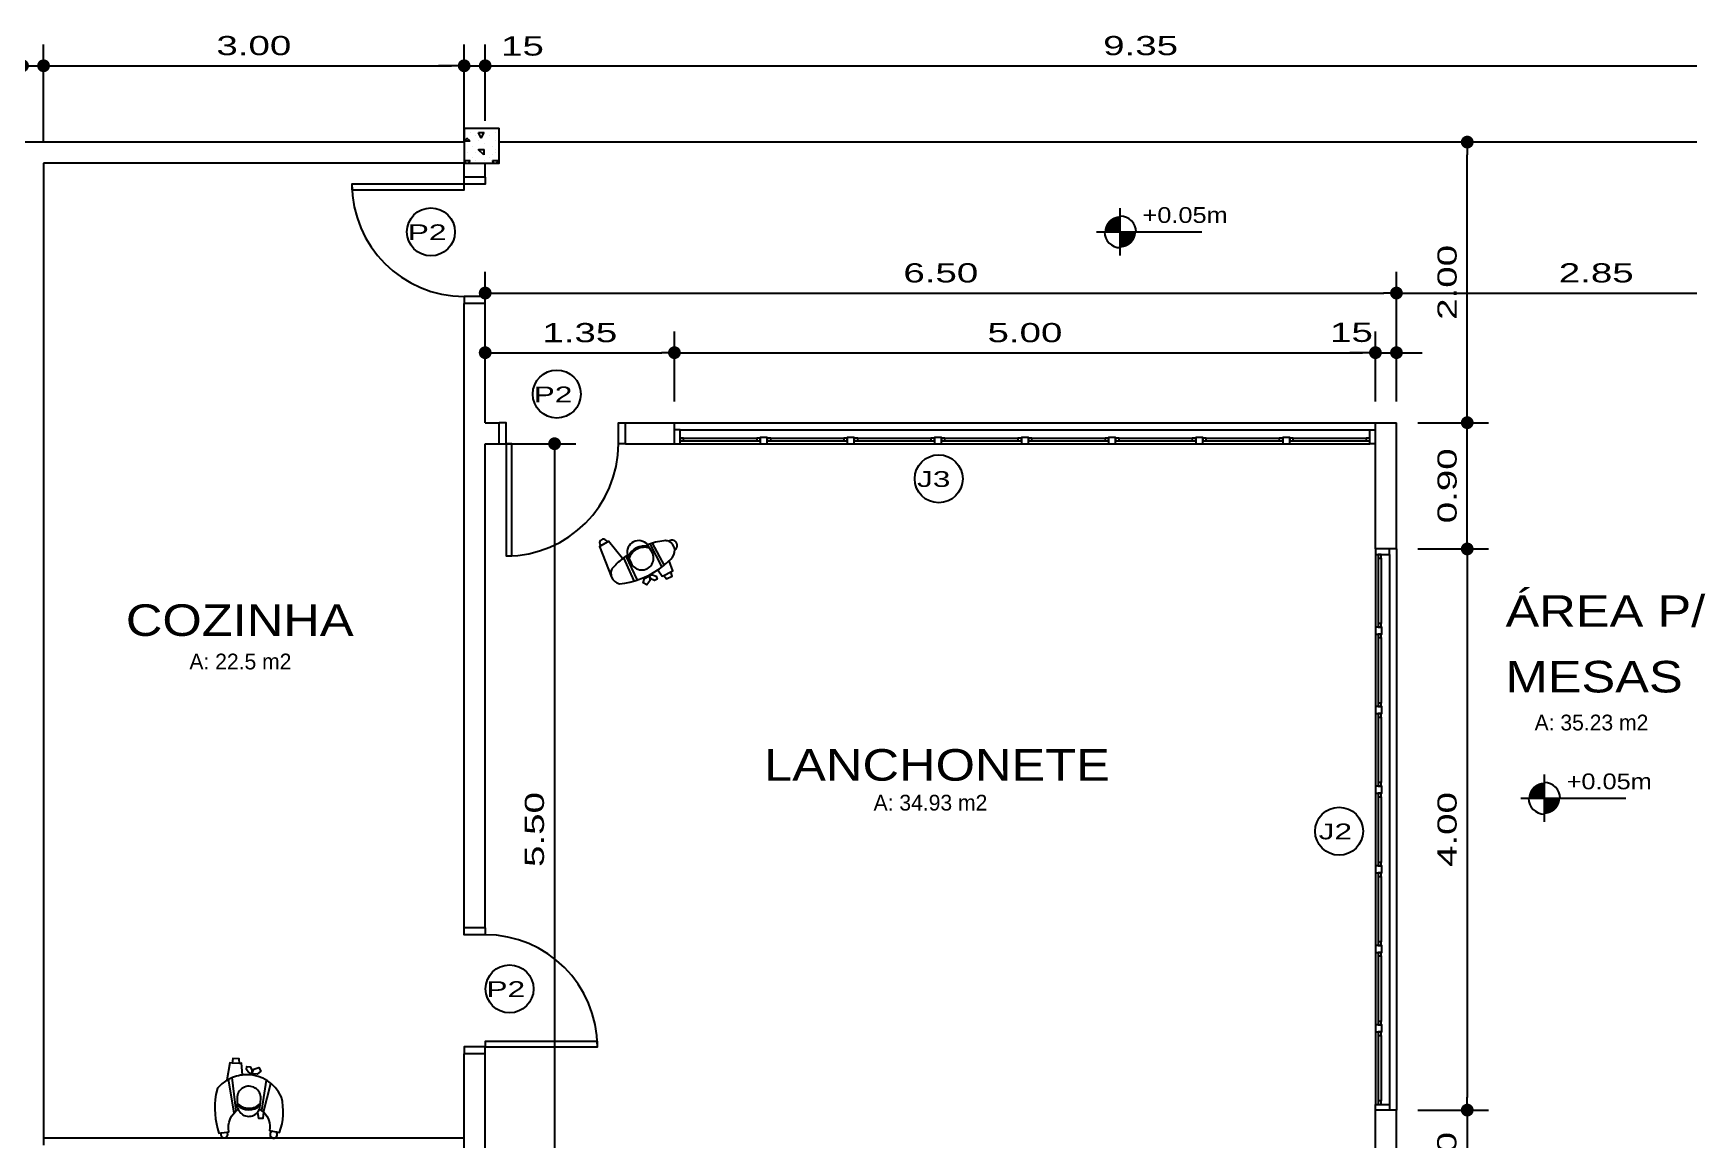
# Model space of a CAD drawing. Extents: x -13.6 to 37.9, y -332.9 to -283.8.
# Drawn here: x -4.25 to 7.56, y -310.61 to -302.73 of the extents above; entities that cross this region are included whole.
import ezdxf
from ezdxf.enums import TextEntityAlignment as Align

# ---------------------------------------------------------------- set-up
doc = ezdxf.new("R2010")
doc.units = 0
doc.header["$LTSCALE"] = 0.525
doc.header["$MEASUREMENT"] = 0
doc.header["$PDSIZE"] = -5
doc.layers.get('0').update_dxf_attribs({"linetype": 'CONTINUOUS'})
doc.layers.get('DEFPOINTS').update_dxf_attribs({"linetype": 'CONTINUOUS'})
for name, color, linetype in [('COTA', 13, 'CONTINUOUS'), ('ESPECARQ', 1, 'CONTINUOUS'), ('ESQUADRIA', 2, 'CONTINUOUS'), ('FOLHA', 1, 'CONTINUOUS'), ('LINVISTA', 13, 'CONTINUOUS'), ('MOBIL', 1, 'CONTINUOUS'), ('MOBIL_I', 13, 'CONTINUOUS'), ('PAREDE', 6, 'CONTINUOUS'), ('PILARES', 5, 'CONTINUOUS'), ('REG120-160', 5, 'CONTINUOUS'), ('REG60-100', 2, 'CONTINUOUS'), ('UNIDADE', 4, 'CONTINUOUS')]:
    doc.layers.add(name, color=color, linetype=linetype)
doc.styles.add('REGUA100', font='romnswin', dxfattribs={"width": 1.2})
doc.styles.add('REGUA120', font='romnswin', dxfattribs={"width": 1.2})
doc.styles.add('REGUA60', font='romnswin', dxfattribs={"width": 1.5})
doc.styles.add('REGUA80', font='romnswin', dxfattribs={"width": 1.5})
doc.dimstyles.new('STANDARD$0', dxfattribs={"dimscale": 0.05, "dimtxt": 1.8, "dimasz": 1.2, "dimexe": 2, "dimexo": 2, "dimgap": 0.98, "dimtad": 1, "dimrnd": 0.5, "dimzin": 0, "dimdsep": 46, "dimtxsty": 'REGUA80', "dimblk1": 'DOT', "dimblk2": 'DOT', "dimsah": 1, "dimcen": 4, "dimdle": 4, "dimclrd": 22, "dimclre": 22, "dimclrt": 2, "dimadec": 0, "dimazin": 0, "dimtfac": 1, "dimtmove": 0, "dimatfit": 3, "dimldrblk": 'DOT', "dimfxl": 1, "dimtolj": 1, "dimtzin": 0, "dimarcsym": 0})

# ---------------------------------------------------------------- blocks, each defined once
blk = doc.blocks.new('_DOT')
at = {"color": 0, "linetype": 'ByBlock'}
blk.add_line((-0.5, 0), (-1, 0), dxfattribs=at)
at = {"color": 0, "linetype": 'ByBlock', "const_width": 0.5}
blk.add_lwpolyline([(-0.25, 0, 1), (0.25, 0, 1)], format="xyb", close=True, dxfattribs=at)
blk = doc.blocks.new('*D64')
at = {"color": 22, "linetype": 'ByBlock', "ltscale": 3}
for p, q in [((-4.172, -303.5), (-4.172, -302.806)), ((-4.413, -302.958), (-4.504, -302.958)), ((-4.322, -302.958), (-4.172, -302.958)), ((-4.08, -302.958), (-3.989, -302.958))]:
    blk.add_line(p, q, dxfattribs=at)
at = {"layer": 'DEFPOINTS', "color": 0, "linetype": 'ByBlock', "ltscale": 3}
for p in [(-4.172, -302.958), (-4.322, -303.502), (-4.172, -303.652)]:
    blk.add_point(p, dxfattribs=at)
at = {"color": 22, "linetype": 'ByBlock', "ltscale": 3, "xscale": 0.09119999999999999, "yscale": 0.09119999999999999, "zscale": 0.09119999999999999}
blk.add_blockref('_DOT', (-4.322, -302.958), dxfattribs=at)
at = {"color": 22, "linetype": 'ByBlock', "ltscale": 3, "xscale": 0.09119999999999999, "yscale": 0.09119999999999999, "zscale": 0.09119999999999999, "rotation": 180}
blk.add_blockref('_DOT', (-4.172, -302.958), dxfattribs=at)
at = {"color": 2, "linetype": 'ByBlock', "ltscale": 3, "insert": (-4.515, -302.818), "char_height": 0.1368, "attachment_point": 5, "style": 'REGUA80'}
blk.add_mtext('\\A1;{15}', dxfattribs=at)
blk = doc.blocks.new('COTAPT')
at = {"color": 0, "linetype": 'ByBlock', "ltscale": 3}
blk.add_line((0, 0), (200, 0), dxfattribs=at)
at = {"color": 6, "linetype": 'ByBlock', "ltscale": 3}
blk.add_lwpolyline([(-20, 20), (20, 20), (20, -20), (-20, -20)], close=True, dxfattribs=at)
blk = doc.blocks.new('*D65')
at = {"color": 22, "linetype": 'ByBlock', "ltscale": 3}
for p, q in [((-1.172, -303.5), (-1.172, -302.806)), ((-4.08, -302.958), (-1.263, -302.958))]:
    blk.add_line(p, q, dxfattribs=at)
at = {"layer": 'DEFPOINTS', "color": 0, "linetype": 'ByBlock', "ltscale": 3}
for p in [(-1.172, -302.958), (-4.172, -303.652), (-1.172, -303.652)]:
    blk.add_point(p, dxfattribs=at)
at = {"color": 22, "linetype": 'ByBlock', "ltscale": 3, "xscale": 0.09119999999999999, "yscale": 0.09119999999999999, "zscale": 0.09119999999999999, "rotation": 180}
blk.add_blockref('_DOT', (-4.172, -302.958), dxfattribs=at)
at = {"color": 22, "linetype": 'ByBlock', "ltscale": 3, "xscale": 0.09119999999999999, "yscale": 0.09119999999999999, "zscale": 0.09119999999999999}
blk.add_blockref('_DOT', (-1.172, -302.958), dxfattribs=at)
at = {"color": 2, "linetype": 'ByBlock', "ltscale": 3, "insert": (-2.672, -302.815), "char_height": 0.1368, "attachment_point": 5, "style": 'REGUA80'}
blk.add_mtext('\\A1;3.00', dxfattribs=at)
blk = doc.blocks.new('*D66')
at = {"color": 22, "linetype": 'ByBlock', "ltscale": 3}
for p, q in [((-1.022, -303.35), (-1.022, -302.806)), ((-1.263, -302.958), (-1.354, -302.958)), ((-1.172, -302.958), (-1.022, -302.958)), ((-0.93, -302.958), (-0.839, -302.958))]:
    blk.add_line(p, q, dxfattribs=at)
at = {"layer": 'DEFPOINTS', "color": 0, "linetype": 'ByBlock', "ltscale": 3}
for p in [(-1.022, -302.958), (-1.022, -303.502), (-1.172, -303.652)]:
    blk.add_point(p, dxfattribs=at)
at = {"color": 22, "linetype": 'ByBlock', "ltscale": 3, "xscale": 0.09119999999999999, "yscale": 0.09119999999999999, "zscale": 0.09119999999999999}
blk.add_blockref('_DOT', (-1.172, -302.958), dxfattribs=at)
at = {"color": 22, "linetype": 'ByBlock', "ltscale": 3, "xscale": 0.09119999999999999, "yscale": 0.09119999999999999, "zscale": 0.09119999999999999, "rotation": 180}
blk.add_blockref('_DOT', (-1.022, -302.958), dxfattribs=at)
at = {"color": 2, "linetype": 'ByBlock', "ltscale": 3, "insert": (-0.756, -302.818), "char_height": 0.1368, "attachment_point": 5, "style": 'REGUA80'}
blk.add_mtext('\\A1;{15}', dxfattribs=at)
blk = doc.blocks.new('*D67')
at = {"color": 22, "linetype": 'ByBlock', "ltscale": 3}
for p, q in [((8.328, -303.35), (8.328, -302.806)), ((-0.93, -302.958), (8.237, -302.958))]:
    blk.add_line(p, q, dxfattribs=at)
at = {"layer": 'DEFPOINTS', "color": 0, "linetype": 'ByBlock', "ltscale": 3}
for p in [(8.328, -302.958), (-1.022, -303.502), (8.328, -303.502)]:
    blk.add_point(p, dxfattribs=at)
at = {"color": 22, "linetype": 'ByBlock', "ltscale": 3, "xscale": 0.09119999999999999, "yscale": 0.09119999999999999, "zscale": 0.09119999999999999, "rotation": 180}
blk.add_blockref('_DOT', (-1.022, -302.958), dxfattribs=at)
at = {"color": 22, "linetype": 'ByBlock', "ltscale": 3, "xscale": 0.09119999999999999, "yscale": 0.09119999999999999, "zscale": 0.09119999999999999}
blk.add_blockref('_DOT', (8.328, -302.958), dxfattribs=at)
at = {"color": 2, "linetype": 'ByBlock', "ltscale": 3, "insert": (3.653, -302.815), "char_height": 0.1368, "attachment_point": 5, "style": 'REGUA80'}
blk.add_mtext('\\A1;9.35', dxfattribs=at)
blk = doc.blocks.new('*D77')
at = {"color": 22, "linetype": 'ByBlock', "ltscale": 3}
for p, q in [((-4.324, -303.652), (-4.967, -303.652)), ((-4.815, -303.743), (-4.815, -311.061)), ((-4.324, -311.152), (-4.967, -311.152))]:
    blk.add_line(p, q, dxfattribs=at)
at = {"layer": 'DEFPOINTS', "color": 0, "linetype": 'ByBlock', "ltscale": 3}
for p in [(-4.172, -303.652), (-4.815, -311.152), (-4.172, -311.152)]:
    blk.add_point(p, dxfattribs=at)
at = {"color": 22, "linetype": 'ByBlock', "ltscale": 3, "xscale": 0.09119999999999999, "yscale": 0.09119999999999999, "zscale": 0.09119999999999999}
for p, rotation in [((-4.815, -303.652), 90), ((-4.815, -311.152), 270)]:
    blk.add_blockref('_DOT', p, dxfattribs=dict(at, rotation=rotation))
at = {"color": 2, "linetype": 'ByBlock', "ltscale": 3, "insert": (-4.958, -307.402), "char_height": 0.1368, "attachment_point": 5, "rotation": 90, "style": 'REGUA80'}
blk.add_mtext('\\A1;7.50', dxfattribs=at)
blk = doc.blocks.new('*D78')
at = {"color": 22, "linetype": 'ByBlock', "ltscale": 3}
for p, q in [((-0.87, -305.652), (-0.375, -305.652)), ((-0.527, -305.743), (-0.527, -311.061)), ((-0.87, -311.152), (-0.375, -311.152))]:
    blk.add_line(p, q, dxfattribs=at)
at = {"layer": 'DEFPOINTS', "color": 0, "linetype": 'ByBlock', "ltscale": 3}
for p in [(-1.022, -305.652), (-1.022, -311.152), (-0.527, -311.152)]:
    blk.add_point(p, dxfattribs=at)
at = {"color": 22, "linetype": 'ByBlock', "ltscale": 3, "xscale": 0.09119999999999999, "yscale": 0.09119999999999999, "zscale": 0.09119999999999999}
for p, rotation in [((-0.527, -305.652), 90), ((-0.527, -311.152), 270)]:
    blk.add_blockref('_DOT', p, dxfattribs=dict(at, rotation=rotation))
at = {"color": 2, "linetype": 'ByBlock', "ltscale": 3, "insert": (-0.67, -308.402), "char_height": 0.1368, "attachment_point": 5, "rotation": 90, "style": 'REGUA80'}
blk.add_mtext('\\A1;5.50', dxfattribs=at)
blk = doc.blocks.new('*D79')
at = {"color": 22, "linetype": 'ByBlock', "ltscale": 3}
for p, q in [((5.983, -305.411), (5.983, -305.32)), ((5.63, -305.502), (6.135, -305.502)), ((5.983, -306.402), (5.983, -305.502)), ((5.63, -306.402), (6.135, -306.402)), ((5.983, -306.493), (5.983, -306.584))]:
    blk.add_line(p, q, dxfattribs=at)
at = {"layer": 'DEFPOINTS', "color": 0, "linetype": 'ByBlock', "ltscale": 3}
for p in [(5.478, -305.502), (5.983, -305.502), (5.478, -306.402)]:
    blk.add_point(p, dxfattribs=at)
at = {"color": 22, "linetype": 'ByBlock', "ltscale": 3, "xscale": 0.09119999999999999, "yscale": 0.09119999999999999, "zscale": 0.09119999999999999}
for p, rotation in [((5.983, -305.502), 270), ((5.983, -306.402), 90)]:
    blk.add_blockref('_DOT', p, dxfattribs=dict(at, rotation=rotation))
at = {"color": 2, "linetype": 'ByBlock', "ltscale": 3, "insert": (5.84, -305.952), "char_height": 0.1368, "attachment_point": 5, "rotation": 90, "style": 'REGUA80'}
blk.add_mtext('\\A1;0.90', dxfattribs=at)
blk = doc.blocks.new('*D80')
at = {"color": 22, "linetype": 'ByBlock', "ltscale": 3}
for p, q in [((5.983, -306.493), (5.983, -310.311)), ((5.63, -310.402), (6.135, -310.402))]:
    blk.add_line(p, q, dxfattribs=at)
at = {"layer": 'DEFPOINTS', "color": 0, "linetype": 'ByBlock', "ltscale": 3}
for p in [(5.478, -306.402), (5.478, -310.402), (5.983, -310.402)]:
    blk.add_point(p, dxfattribs=at)
at = {"color": 22, "linetype": 'ByBlock', "ltscale": 3, "xscale": 0.09119999999999999, "yscale": 0.09119999999999999, "zscale": 0.09119999999999999}
for p, rotation in [((5.983, -306.402), 90), ((5.983, -310.402), 270)]:
    blk.add_blockref('_DOT', p, dxfattribs=dict(at, rotation=rotation))
at = {"color": 2, "linetype": 'ByBlock', "ltscale": 3, "insert": (5.84, -308.402), "char_height": 0.1368, "attachment_point": 5, "rotation": 90, "style": 'REGUA80'}
blk.add_mtext('\\A1;4.00', dxfattribs=at)
blk = doc.blocks.new('*D81')
at = {"color": 22, "linetype": 'ByBlock', "ltscale": 3}
for p, q in [((5.983, -310.493), (5.983, -311.211)), ((5.63, -311.302), (6.135, -311.302))]:
    blk.add_line(p, q, dxfattribs=at)
at = {"layer": 'DEFPOINTS', "color": 0, "linetype": 'ByBlock', "ltscale": 3}
for p in [(5.478, -310.402), (5.478, -311.302), (5.983, -311.302)]:
    blk.add_point(p, dxfattribs=at)
at = {"color": 22, "linetype": 'ByBlock', "ltscale": 3, "xscale": 0.09119999999999999, "yscale": 0.09119999999999999, "zscale": 0.09119999999999999}
for p, rotation in [((5.983, -310.402), 90), ((5.983, -311.302), 270)]:
    blk.add_blockref('_DOT', p, dxfattribs=dict(at, rotation=rotation))
at = {"color": 2, "linetype": 'ByBlock', "ltscale": 3, "insert": (5.838, -310.825), "char_height": 0.1368, "attachment_point": 5, "rotation": 90, "style": 'REGUA80'}
blk.add_mtext('\\A1;0.90', dxfattribs=at)
blk = doc.blocks.new('*D126')
at = {"color": 22, "linetype": 'ByBlock', "ltscale": 3}
for p, q in [((-1.022, -305.35), (-1.022, -304.851)), ((0.328, -305.35), (0.328, -304.851)), ((-0.93, -305.003), (0.237, -305.003))]:
    blk.add_line(p, q, dxfattribs=at)
at = {"layer": 'DEFPOINTS', "color": 0, "linetype": 'ByBlock', "ltscale": 3}
for p in [(0.328, -305.003), (-1.022, -305.502), (0.328, -305.502)]:
    blk.add_point(p, dxfattribs=at)
at = {"color": 22, "linetype": 'ByBlock', "ltscale": 3, "xscale": 0.09119999999999999, "yscale": 0.09119999999999999, "zscale": 0.09119999999999999, "rotation": 180}
blk.add_blockref('_DOT', (-1.022, -305.003), dxfattribs=at)
at = {"color": 22, "linetype": 'ByBlock', "ltscale": 3, "xscale": 0.09119999999999999, "yscale": 0.09119999999999999, "zscale": 0.09119999999999999}
blk.add_blockref('_DOT', (0.328, -305.003), dxfattribs=at)
at = {"color": 2, "linetype": 'ByBlock', "ltscale": 3, "insert": (-0.347, -304.861), "char_height": 0.1368, "attachment_point": 5, "style": 'REGUA80'}
blk.add_mtext('\\A1;1.35', dxfattribs=at)
blk = doc.blocks.new('*D127')
at = {"color": 22, "linetype": 'ByBlock', "ltscale": 3}
for p, q in [((5.328, -305.35), (5.328, -304.851)), ((0.42, -305.003), (5.237, -305.003))]:
    blk.add_line(p, q, dxfattribs=at)
at = {"layer": 'DEFPOINTS', "color": 0, "linetype": 'ByBlock', "ltscale": 3}
for p in [(5.328, -305.003), (0.328, -305.502), (5.328, -305.502)]:
    blk.add_point(p, dxfattribs=at)
at = {"color": 22, "linetype": 'ByBlock', "ltscale": 3, "xscale": 0.09119999999999999, "yscale": 0.09119999999999999, "zscale": 0.09119999999999999, "rotation": 180}
blk.add_blockref('_DOT', (0.328, -305.003), dxfattribs=at)
at = {"color": 22, "linetype": 'ByBlock', "ltscale": 3, "xscale": 0.09119999999999999, "yscale": 0.09119999999999999, "zscale": 0.09119999999999999}
blk.add_blockref('_DOT', (5.328, -305.003), dxfattribs=at)
at = {"color": 2, "linetype": 'ByBlock', "ltscale": 3, "insert": (2.828, -304.861), "char_height": 0.1368, "attachment_point": 5, "style": 'REGUA80'}
blk.add_mtext('\\A1;5.00', dxfattribs=at)
blk = doc.blocks.new('*D128')
at = {"color": 22, "linetype": 'ByBlock', "ltscale": 3}
for p, q in [((5.478, -305.35), (5.478, -304.851)), ((5.237, -305.003), (5.146, -305.003)), ((5.328, -305.003), (5.478, -305.003)), ((5.57, -305.003), (5.661, -305.003))]:
    blk.add_line(p, q, dxfattribs=at)
at = {"layer": 'DEFPOINTS', "color": 0, "linetype": 'ByBlock', "ltscale": 3}
for p in [(5.478, -305.003), (5.328, -305.502), (5.478, -305.502)]:
    blk.add_point(p, dxfattribs=at)
at = {"color": 22, "linetype": 'ByBlock', "ltscale": 3, "xscale": 0.09119999999999999, "yscale": 0.09119999999999999, "zscale": 0.09119999999999999}
blk.add_blockref('_DOT', (5.328, -305.003), dxfattribs=at)
at = {"color": 22, "linetype": 'ByBlock', "ltscale": 3, "xscale": 0.09119999999999999, "yscale": 0.09119999999999999, "zscale": 0.09119999999999999, "rotation": 180}
blk.add_blockref('_DOT', (5.478, -305.003), dxfattribs=at)
at = {"color": 2, "linetype": 'ByBlock', "ltscale": 3, "insert": (5.157, -304.859), "char_height": 0.1368, "attachment_point": 5, "style": 'REGUA80'}
blk.add_mtext('\\A1;{15}', dxfattribs=at)
blk = doc.blocks.new('*D129')
at = {"color": 22, "linetype": 'ByBlock', "ltscale": 3}
for p, q in [((-1.022, -305.35), (-1.022, -304.426)), ((5.478, -305.35), (5.478, -304.426)), ((-0.93, -304.578), (5.387, -304.578))]:
    blk.add_line(p, q, dxfattribs=at)
at = {"layer": 'DEFPOINTS', "color": 0, "linetype": 'ByBlock', "ltscale": 3}
for p in [(5.478, -304.578), (-1.022, -305.502), (5.478, -305.502)]:
    blk.add_point(p, dxfattribs=at)
at = {"color": 22, "linetype": 'ByBlock', "ltscale": 3, "xscale": 0.09119999999999999, "yscale": 0.09119999999999999, "zscale": 0.09119999999999999, "rotation": 180}
blk.add_blockref('_DOT', (-1.022, -304.578), dxfattribs=at)
at = {"color": 22, "linetype": 'ByBlock', "ltscale": 3, "xscale": 0.09119999999999999, "yscale": 0.09119999999999999, "zscale": 0.09119999999999999}
blk.add_blockref('_DOT', (5.478, -304.578), dxfattribs=at)
at = {"color": 2, "linetype": 'ByBlock', "ltscale": 3, "insert": (2.228, -304.435), "char_height": 0.1368, "attachment_point": 5, "style": 'REGUA80'}
blk.add_mtext('\\A1;6.50', dxfattribs=at)
blk = doc.blocks.new('*D130')
at = {"color": 22, "linetype": 'ByBlock', "ltscale": 3}
for p, q in [((8.328, -304.456), (8.328, -304.426)), ((5.57, -304.578), (8.237, -304.578))]:
    blk.add_line(p, q, dxfattribs=at)
at = {"layer": 'DEFPOINTS', "color": 0, "linetype": 'ByBlock', "ltscale": 3}
for p in [(8.328, -304.578), (8.328, -304.608), (5.478, -305.502)]:
    blk.add_point(p, dxfattribs=at)
at = {"color": 22, "linetype": 'ByBlock', "ltscale": 3, "xscale": 0.09119999999999999, "yscale": 0.09119999999999999, "zscale": 0.09119999999999999, "rotation": 180}
blk.add_blockref('_DOT', (5.478, -304.578), dxfattribs=at)
at = {"color": 22, "linetype": 'ByBlock', "ltscale": 3, "xscale": 0.09119999999999999, "yscale": 0.09119999999999999, "zscale": 0.09119999999999999}
blk.add_blockref('_DOT', (8.328, -304.578), dxfattribs=at)
at = {"color": 2, "linetype": 'ByBlock', "ltscale": 3, "insert": (6.903, -304.435), "char_height": 0.1368, "attachment_point": 5, "style": 'REGUA80'}
blk.add_mtext('\\A1;2.85', dxfattribs=at)
blk = doc.blocks.new('*D131')
at = {"color": 22, "linetype": 'ByBlock', "ltscale": 3}
for p, q in [((5.884, -303.502), (5.831, -303.502)), ((5.983, -305.411), (5.983, -303.593))]:
    blk.add_line(p, q, dxfattribs=at)
at = {"layer": 'DEFPOINTS', "color": 0, "linetype": 'ByBlock', "ltscale": 3}
for p in [(5.983, -303.502), (6.036, -303.502), (5.478, -305.502)]:
    blk.add_point(p, dxfattribs=at)
at = {"color": 22, "linetype": 'ByBlock', "ltscale": 3, "xscale": 0.09119999999999999, "yscale": 0.09119999999999999, "zscale": 0.09119999999999999}
for p, rotation in [((5.983, -303.502), 90), ((5.983, -305.502), 270)]:
    blk.add_blockref('_DOT', p, dxfattribs=dict(at, rotation=rotation))
at = {"color": 2, "linetype": 'ByBlock', "ltscale": 3, "insert": (5.84, -304.502), "char_height": 0.1368, "attachment_point": 5, "rotation": 90, "style": 'REGUA80'}
blk.add_mtext('\\A1;2.00', dxfattribs=at)
blk = doc.blocks.new('INDUNI1')
at = {"color": 0, "ltscale": 3, "style": 'REGUA100', "width": 1.2, "flags": 8}
for tag, p in [('NOME1', (0, 0)), ('NOME2', (0, -4.29))]:
    blk.add_attdef(tag, text='', height=2.5, dxfattribs=at).set_placement(p, align=Align.CENTER)
at = {"layer": 'ESPECARQ', "color": 2, "ltscale": 3, "style": 'REGUA60'}
blk.add_attdef('AREA', text='', height=1.5, dxfattribs=at).set_placement((0, -7.81), align=Align.CENTER)
at = {"layer": 'ESPECARQ', "color": 2, "ltscale": 3, "style": 'REGUA60', "flags": 8}
for tag, p in [('PISO', (0, -10.31)), ('REVPAR', (0, -12.81)), ('PEDIR', (0, -15.31))]:
    blk.add_attdef(tag, text='', height=1.5, dxfattribs=at).set_placement(p, align=Align.CENTER)
blk = doc.blocks.new('NIVELPB')
at = {"color": 0, "linetype": 'ByBlock', "ltscale": 3}
for p, q in [((0, -2.25), (0, 2.25)), ((-2.25, 0), (7.75, 0))]:
    blk.add_line(p, q, dxfattribs=at)
at = {"color": 0, "linetype": 'ByBlock', "ltscale": 3, "const_width": 1.5}
for points in [[(-0.75, 0, -0.414214), (0, 0.75, -0.618034)], [(0, -0.75, 0.414214), (0.75, 0, 0.618034)]]:
    blk.add_lwpolyline(points, format="xyb", dxfattribs=at)
at = {"color": 0, "linetype": 'ByBlock', "ltscale": 3}
for start, end in [(180, 270), (0, 90)]:
    blk.add_arc((0, 0), 1.5, start, end, dxfattribs=at)
at = {"color": 2, "linetype": 'ByBlock', "ltscale": 3, "style": 'REGUA60', "width": 1.2}
blk.add_attdef('COTAPISO', (2.12, 0.85), '', height=1.5, dxfattribs=at)
blk = doc.blocks.new('ACCAL4A2')
at = {"color": 0, "ltscale": 3}
blk.add_lwpolyline([(2.9, 23.7, 0.117559), (-24.7, 21.7), (-24.5, 20.2, 1.794117), (-24, 15.9), (-23.8, 14.5, -0.321116), (-8, 7.7, 0.545317), (-10.3, -5.9), (-14.4, -6.6), (-14.4, -9.9), (-10.2, -10.5, -0.242309), (-23.1, -14.5), (-23.6, -16.6, 3.747766), (-24.2, -19.1), (-24.8, -21.6, 0.147922), (0.5, -23.2), (4.4, -21.1, 0.279576), (16.6, 4.4), (24.9, 5), (24.9, 6.4), (28, 6.6), (28.3, 11.2), (25.2, 11.6), (25.3, 13.3), (12.9, 15.7, 0.079312), (7.3, 22.3)], format="xyb", close=True, dxfattribs=at)
at = {"layer": 'MOBIL_I', "ltscale": 3}
for p, q in [((-24.5, 20.2), (-24, 15.9)), ((-10.3, 10.6), (13.6, 14.4)), ((-9, 9.2), (14.8, 11.8)), ((0, 8.5), (-4.9, 8.4)), ((24.9, 6.4), (25.2, 11.6)), ((-10, -10.2), (10.4, -15.7)), ((-8.9, -9), (12.6, -12.7)), ((-5.4, -8), (-0.5, -8.4)), ((-23.6, -16.6), (-24.2, -19.1))]:
    blk.add_line(p, q, dxfattribs=at)
for points in [[(17.1, -1.8), (18, 0), (20.4, 1.6), (22.6, 1.2), (22.3, -1.1), (19.7, -2.5)], [(17.4, -2.2), (20.6, -3.8), (21.8, -7.3), (19.1, -8.7), (17, -6)]]:
    blk.add_lwpolyline(points, close=True, dxfattribs=at)
for centre, radius, start, end in [((-10.6, 1.7), 27.3, 5.6983, 30.7985), ((4.3, -0.1), 12.5, 137.2057, 219.1551), ((-4.7, 0.2), 8.21, 90.7866, 113.1814), ((4.3, -0.1), 11.5, 132.0242, 224.3366), ((0.1, 0), 8.43, 265.5742, 90.7866), ((-4.7, 0.2), 8.21, 227.599, 265.5742), ((-20.6, 0.1), 14.8, 314.7328, 329.6737)]:
    blk.add_arc(centre, radius, start, end, dxfattribs=at)
blk = doc.blocks.new('ACCAL3A2')
at = {"color": 0, "ltscale": 3}
blk.add_lwpolyline([(-2.5, 20.7, 0.050745), (-5.7, 9.1, 0.795335), (-6.3, -6.9, 0.018724), (-5.7, -11.3), (-21.4, -14.1), (-21.3, -15.1, 1.331514), (-21.2, -20.4), (-21.1, -21.4), (2, -24.5, 0.270943), (8.9, -21.8, 0.124272), (13.6, 6.9), (19, 7.4), (19.1, 8.7), (22.2, 9.1), (22.4, 13.7), (19.3, 14.2), (19.4, 15.7), (11.8, 17.1, 0.006092), (11.4, 18.5, 0.195472), (6.9, 24.5, 1.071021), (-0.5, 23.5, 0.113766)], format="xyb", close=True, dxfattribs=at)
at = {"layer": 'MOBIL_I', "ltscale": 3}
for p, q in [((-5, 12.5), (12.9, 12.3)), ((19.1, 8.7), (19.3, 14.2)), ((-5.4, 10.8), (13.2, 10.3)), ((0.6, 9.3), (-4.3, 9.2)), ((-6.1, -8.4), (12.7, -9.7)), ((-5.8, -10.3), (12.2, -11.9)), ((-4.8, -7.2), (0, -7.5)), ((-21.3, -15.1), (-21.2, -20.4))]:
    blk.add_line(p, q, dxfattribs=at)
for points in [[(14, -0.1), (14.7, 1.7), (16.9, 3.5), (19.1, 3.3), (19.1, 1), (16.7, -0.7)], [(14.3, -0.5), (17.7, -1.9), (19.2, -5.2), (16.6, -6.8), (14.3, -4.4)]]:
    blk.add_lwpolyline(points, close=True, dxfattribs=at)
for centre, radius, start, end in [((4.1, 17.7), 7.37, 67.3715, 128.0124), ((-45.5, 1.8), 59.3, 4.9762, 15.0154), ((4.9, 0.7), 12.5, 137.2057, 219.1551), ((4.9, 0.7), 11.5, 132.0242, 224.3366), ((-4.2, 1), 8.21, 90.7866, 101.0897), ((0.7, 0.9), 8.43, 265.5742, 90.7866), ((-4.2, 1), 8.21, 255.0755, 265.5742), ((52.7, -0.9), 59.3, 190.1234, 200.277), ((3.1, -17.2), 7.37, 214.885, 261.3926)]:
    blk.add_arc(centre, radius, start, end, dxfattribs=at)
blk = doc.blocks.new('*X164')
at = {"color": 0, "ltscale": 3}
for p, q in [((-10.62, -320.621), (-10.6, -320.601)), ((-10.62, -320.62), (-10.58, -320.62)), ((-10.62, -320.64), (-10.62, -320.64)), ((-10.582, -320.62), (-10.602, -320.6)), ((-10.58, -320.56), (-10.58, -320.56)), ((-10.54, -320.58), (-10.54, -320.58)), ((-10.5, -320.6), (-10.52, -320.56)), ((-10.52, -320.56), (-10.48, -320.56)), ((-10.52, -320.62), (-10.52, -320.62)), ((-10.5, -320.6), (-10.48, -320.56)), ((-10.48, -320.64), (-10.48, -320.64)), ((-10.44, -320.58), (-10.44, -320.58)), ((-10.4, -320.56), (-10.4, -320.56)), ((-10.4, -320.62), (-10.4, -320.62)), ((-10.38, -320.6), (-10.38, -320.6)), ((-10.611, -320.778), (-10.62, -320.76)), ((-10.62, -320.76), (-10.58, -320.76)), ((-10.6, -320.7), (-10.6, -320.7)), ((-10.589, -320.778), (-10.58, -320.76)), ((-10.56, -320.66), (-10.56, -320.66)), ((-10.56, -320.74), (-10.56, -320.74)), ((-10.54, -320.7), (-10.54, -320.7)), ((-10.54, -320.76), (-10.54, -320.76)), ((-10.482, -320.72), (-10.522, -320.68)), ((-10.52, -320.68), (-10.48, -320.68)), ((-10.48, -320.72), (-10.48, -320.68)), ((-10.48, -320.76), (-10.48, -320.76)), ((-10.44, -320.74), (-10.44, -320.74)), ((-10.42, -320.66), (-10.42, -320.66)), ((-10.42, -320.72), (-10.42, -320.72)), ((-10.411, -320.778), (-10.42, -320.76)), ((-10.42, -320.76), (-10.4, -320.76)), ((-10.4, -320.68), (-10.4, -320.68)), ((-10.4, -320.7), (-10.4, -320.7)), ((-10.4, -320.76), (-10.38, -320.76)), ((-10.389, -320.778), (-10.38, -320.76)), ((-10.38, -320.72), (-10.38, -320.72))]:
    blk.add_line(p, q, dxfattribs=at)

msp = doc.modelspace()

# ---------------------------------------------------------------- linework, layer by layer
at = {"layer": 'COTA', "ltscale": 3}
msp.add_arc((-1.022, -309.952), 0.8, 0, 90, dxfattribs=at)
at = {"layer": 'ESQUADRIA', "color": 1, "ltscale": 3}
for p, q in [((0.368, -305.552), (5.288, -305.552)), ((0.368, -305.652), (5.288, -305.652)), ((0.393, -305.612), (0.915, -305.612)), ((0.393, -305.632), (0.915, -305.632)), ((1.015, -305.612), (1.536, -305.612)), ((1.015, -305.632), (1.536, -305.632)), ((1.636, -305.612), (2.157, -305.612)), ((1.636, -305.632), (2.157, -305.632)), ((2.257, -305.612), (2.778, -305.612)), ((2.257, -305.632), (2.778, -305.632)), ((2.878, -305.612), (3.4, -305.612)), ((2.878, -305.632), (3.4, -305.632)), ((3.5, -305.612), (4.021, -305.612)), ((3.5, -305.632), (4.021, -305.632)), ((4.121, -305.612), (4.642, -305.612)), ((4.121, -305.632), (4.642, -305.632)), ((4.742, -305.612), (5.263, -305.612)), ((4.742, -305.632), (5.263, -305.632)), ((5.328, -306.442), (5.328, -310.362)), ((5.348, -306.467), (5.348, -306.934)), ((5.368, -306.467), (5.368, -306.934)), ((5.428, -306.442), (5.428, -310.362)), ((5.348, -307.034), (5.348, -307.501)), ((5.368, -307.034), (5.368, -307.501)), ((5.348, -307.601), (5.348, -308.068)), ((5.368, -307.601), (5.368, -308.068)), ((5.348, -308.168), (5.348, -308.636)), ((5.368, -308.168), (5.368, -308.636)), ((5.348, -308.736), (5.348, -309.203)), ((5.368, -308.736), (5.368, -309.203)), ((5.348, -309.303), (5.348, -309.77)), ((5.368, -309.303), (5.368, -309.77)), ((5.348, -309.87), (5.348, -310.337)), ((5.368, -309.87), (5.368, -310.337))]:
    msp.add_line(p, q, dxfattribs=at)
at = {"layer": 'ESQUADRIA', "ltscale": 3}
for points in [[(-1.022, -303.752), (-1.022, -303.802), (-1.172, -303.802), (-1.172, -303.752)], [(-1.022, -304.652), (-1.022, -304.602), (-1.172, -304.602), (-1.172, -304.652)], [(-0.922, -305.652), (-0.872, -305.652), (-0.872, -305.502), (-0.922, -305.502)], [(-0.022, -305.652), (-0.072, -305.652), (-0.072, -305.502), (-0.022, -305.502)], [(0.328, -305.652), (0.368, -305.652), (0.368, -305.552), (0.328, -305.552)], [(5.328, -305.652), (5.288, -305.652), (5.288, -305.552), (5.328, -305.552)], [(5.328, -306.402), (5.328, -306.442), (5.428, -306.442), (5.428, -306.402)], [(-1.022, -309.102), (-1.022, -309.152), (-1.172, -309.152), (-1.172, -309.102)], [(-1.022, -310.002), (-1.022, -309.952), (-1.172, -309.952), (-1.172, -310.002)], [(5.328, -310.402), (5.328, -310.362), (5.428, -310.362), (5.428, -310.402)]]:
    msp.add_lwpolyline(points, dxfattribs=at)
for points in [[(-1.972, -303.842), (-1.172, -303.842), (-1.172, -303.802), (-1.972, -303.802)], [(-0.872, -305.652), (-0.872, -306.452), (-0.832, -306.452), (-0.832, -305.652)], [(0.368, -305.632), (0.393, -305.632), (0.393, -305.612), (0.368, -305.612)], [(0.94, -305.612), (0.915, -305.612), (0.915, -305.632), (0.94, -305.632)], [(0.94, -305.652), (0.99, -305.652), (0.99, -305.607), (0.94, -305.607)], [(0.99, -305.632), (1.015, -305.632), (1.015, -305.612), (0.99, -305.612)], [(1.561, -305.612), (1.536, -305.612), (1.536, -305.632), (1.561, -305.632)], [(1.561, -305.652), (1.611, -305.652), (1.611, -305.607), (1.561, -305.607)], [(1.611, -305.632), (1.636, -305.632), (1.636, -305.612), (1.611, -305.612)], [(2.182, -305.612), (2.157, -305.612), (2.157, -305.632), (2.182, -305.632)], [(2.182, -305.652), (2.232, -305.652), (2.232, -305.607), (2.182, -305.607)], [(2.232, -305.632), (2.257, -305.632), (2.257, -305.612), (2.232, -305.612)], [(2.803, -305.612), (2.778, -305.612), (2.778, -305.632), (2.803, -305.632)], [(2.803, -305.652), (2.853, -305.652), (2.853, -305.607), (2.803, -305.607)], [(2.853, -305.632), (2.878, -305.632), (2.878, -305.612), (2.853, -305.612)], [(3.425, -305.612), (3.4, -305.612), (3.4, -305.632), (3.425, -305.632)], [(3.425, -305.652), (3.475, -305.652), (3.475, -305.607), (3.425, -305.607)], [(3.475, -305.632), (3.5, -305.632), (3.5, -305.612), (3.475, -305.612)], [(4.046, -305.612), (4.021, -305.612), (4.021, -305.632), (4.046, -305.632)], [(4.046, -305.652), (4.096, -305.652), (4.096, -305.607), (4.046, -305.607)], [(4.096, -305.632), (4.121, -305.632), (4.121, -305.612), (4.096, -305.612)], [(4.667, -305.612), (4.642, -305.612), (4.642, -305.632), (4.667, -305.632)], [(4.667, -305.652), (4.717, -305.652), (4.717, -305.607), (4.667, -305.607)], [(4.717, -305.632), (4.742, -305.632), (4.742, -305.612), (4.717, -305.612)], [(5.288, -305.612), (5.263, -305.612), (5.263, -305.632), (5.288, -305.632)], [(5.348, -306.442), (5.348, -306.467), (5.368, -306.467), (5.368, -306.442)], [(5.368, -306.959), (5.368, -306.934), (5.348, -306.934), (5.348, -306.959)], [(5.328, -306.959), (5.328, -307.009), (5.373, -307.009), (5.373, -306.959)], [(5.348, -307.009), (5.348, -307.034), (5.368, -307.034), (5.368, -307.009)], [(5.328, -307.526), (5.328, -307.576), (5.373, -307.576), (5.373, -307.526)], [(5.368, -307.526), (5.368, -307.501), (5.348, -307.501), (5.348, -307.526)], [(5.348, -307.576), (5.348, -307.601), (5.368, -307.601), (5.368, -307.576)], [(5.328, -308.093), (5.328, -308.143), (5.373, -308.143), (5.373, -308.093)], [(5.368, -308.093), (5.368, -308.068), (5.348, -308.068), (5.348, -308.093)], [(5.348, -308.143), (5.348, -308.168), (5.368, -308.168), (5.368, -308.143)], [(5.328, -308.661), (5.328, -308.711), (5.373, -308.711), (5.373, -308.661)], [(5.368, -308.661), (5.368, -308.636), (5.348, -308.636), (5.348, -308.661)], [(5.348, -308.711), (5.348, -308.736), (5.368, -308.736), (5.368, -308.711)], [(5.328, -309.228), (5.328, -309.278), (5.373, -309.278), (5.373, -309.228)], [(5.368, -309.228), (5.368, -309.203), (5.348, -309.203), (5.348, -309.228)], [(5.348, -309.278), (5.348, -309.303), (5.368, -309.303), (5.368, -309.278)], [(5.368, -309.795), (5.368, -309.77), (5.348, -309.77), (5.348, -309.795)], [(5.328, -309.795), (5.328, -309.845), (5.373, -309.845), (5.373, -309.795)], [(5.348, -309.845), (5.348, -309.87), (5.368, -309.87), (5.368, -309.845)], [(-1.022, -309.952), (-0.222, -309.952), (-0.222, -309.912), (-1.022, -309.912)], [(5.368, -310.362), (5.368, -310.337), (5.348, -310.337), (5.348, -310.362)]]:
    msp.add_lwpolyline(points, close=True, dxfattribs=at)
at = {"layer": 'ESQUADRIA', "color": 1, "ltscale": 3}
for points in [[(0.328, -305.502), (0.328, -305.502), (5.328, -305.502), (5.328, -305.502)], [(5.478, -306.402), (5.478, -306.402), (5.478, -310.402), (5.478, -310.402)]]:
    msp.add_lwpolyline(points, dxfattribs=at)
at = {"layer": 'FOLHA', "color": 13, "linetype": 'Continuous'}
msp.add_line((8.278, -303.502), (-0.922, -303.502), dxfattribs=at)
at = {"layer": 'FOLHA', "ltscale": 3}
msp.add_line((-1.172, -310.602), (-4.172, -310.602), dxfattribs=at)
at = {"layer": 'LINVISTA', "ltscale": 3}
for centre in [(-1.409, -304.142), (-0.511, -305.298), (2.213, -305.902), (5.069, -308.414), (-0.848, -309.538)]:
    msp.add_circle(centre, 0.171, dxfattribs=at)
for centre, start, end in [((-1.172, -303.802), 180, 270), ((-0.872, -305.652), 270, 0)]:
    msp.add_arc(centre, 0.8, start, end, dxfattribs=at)
at = {"layer": 'PAREDE', "linetype": 'Continuous'}
for p, q in [((-1.172, -303.502), (-4.322, -303.502)), ((-4.172, -303.652), (-4.172, -310.652)), ((-1.172, -303.652), (-4.172, -303.652))]:
    msp.add_line(p, q, dxfattribs=at)
at = {"layer": 'PAREDE', "ltscale": 3}
for p, q in [((-1.172, -303.752), (-1.172, -303.652)), ((-1.022, -303.752), (-1.172, -303.752)), ((-1.022, -303.752), (-1.022, -303.652)), ((-1.022, -304.652), (-1.172, -304.652)), ((-1.172, -309.102), (-1.172, -304.652)), ((-1.022, -305.502), (-1.022, -304.652)), ((-1.022, -305.502), (-0.922, -305.502)), ((-0.922, -305.652), (-0.922, -305.502)), ((-0.022, -305.652), (-0.022, -305.502)), ((-0.022, -305.502), (0.328, -305.502)), ((0.328, -305.652), (0.328, -305.502)), ((5.328, -305.502), (5.478, -305.502)), ((5.328, -305.652), (5.328, -305.502)), ((5.478, -306.402), (5.478, -305.502)), ((-1.022, -305.652), (-0.922, -305.652)), ((-1.022, -309.102), (-1.022, -305.652)), ((-0.022, -305.652), (0.328, -305.652)), ((5.328, -306.402), (5.328, -305.652)), ((5.478, -306.402), (5.328, -306.402)), ((-1.022, -309.102), (-1.172, -309.102)), ((-1.022, -310.002), (-1.172, -310.002)), ((-1.172, -311.152), (-1.172, -310.002)), ((-1.022, -311.152), (-1.022, -310.002)), ((5.478, -310.402), (5.328, -310.402)), ((5.328, -311.152), (5.328, -310.402)), ((5.478, -311.302), (5.478, -310.402))]:
    msp.add_line(p, q, dxfattribs=at)
at = {"layer": 'PILARES', "ltscale": 3}
msp.add_line((-1.172, -303.402), (-0.922, -303.402), dxfattribs=at)
at = {"layer": 'PILARES', "linetype": 'Continuous', "ltscale": 3}
for points in [[(-1.172, -303.652), (-0.922, -303.652), (-0.922, -303.402)], [(-1.172, -303.402), (-1.172, -303.652)]]:
    msp.add_lwpolyline(points, dxfattribs=at)

# ---------------------------------------------------------------- block references
at = {"layer": 'COTA', "ltscale": 3, "xscale": 0.075, "yscale": 0.075, "zscale": 0.075}
for p in [(3.508, -304.142), (6.533, -308.179)]:
    msp.add_blockref('NIVELPB', p, dxfattribs=at).add_auto_attribs({'COTAPISO': '+0.05m'})
at = {"layer": 'LINVISTA', "ltscale": 3}
msp.add_blockref('*X164', (9.45, 17.126), dxfattribs=at)
at = {"layer": 'MOBIL', "ltscale": 3, "xscale": 0.01, "yscale": 0.01, "zscale": 0.01}
for name, p, rotation in [('ACCAL3A2', (0.084, -306.466), 299.0823489098513), ('ACCAL4A2', (-2.707, -310.317), 90.62270582040684)]:
    msp.add_blockref(name, p, dxfattribs=dict(at, rotation=rotation))
at = {"layer": 'UNIDADE', "ltscale": 3, "xscale": 0.075, "yscale": 0.075, "zscale": 0.075}
for p, values in [((-2.768, -306.675), {'AREA': 'A: 22.5 m2'}), ((6.869, -307.11), {'AREA': 'A: 35.23 m2'}), ((2.154, -307.681), {'AREA': 'A: 34.93 m2'})]:
    msp.add_blockref('INDUNI1', p, dxfattribs=at).add_auto_attribs(values)

# ---------------------------------------------------------------- texts
at = {"layer": 'REG120-160', "ltscale": 3, "style": 'REGUA120', "width": 1.2}
for s, p in [('ÁREA P/', (6.256, -306.957)), ('COZINHA', (-3.585, -307.022)), ('MESAS', (6.256, -307.425)), ('LANCHONETE', (0.967, -308.054))]:
    msp.add_text(s, height=0.225, dxfattribs=at).set_placement(p)
at = {"layer": 'REG60-100', "ltscale": 3, "style": 'REGUA60', "width": 1.5}
for s, p in [('P2', (-1.574, -304.201)), ('P2', (-0.676, -305.357)), ('J3', (2.058, -305.96)), ('J2', (4.923, -308.472)), ('P2', (-1.013, -309.596))]:
    msp.add_text(s, height=0.1125, dxfattribs=at).set_placement(p)

# ---------------------------------------------------------------- dimensions: what is measured, and where the dimension line sits
at = {"layer": 'COTA', "ltscale": 3}
for base, p1, p2, picture, middle in [((-4.172, -302.958), (-4.322, -303.502), (-4.172, -303.652), '*D64', (-4.515, -302.96)), ((-1.022, -302.958), (-1.172, -303.652), (-1.022, -303.502), '*D66', (-0.756, -302.96))]:
    dim = msp.add_linear_dim(base=base, p1=p1, p2=p2, text='{15}', dimstyle='STANDARD$0', override={"dimscale": 0.076, "dimrnd": 0, "dimblk": 'COTAPT', "dimse1": 1, "dimtmove": 1}, dxfattribs=at)
    dim.commit()
    dim.dimension.update_dxf_attribs({"geometry": picture, "text_midpoint": middle, "dimtype": 128})
for base, p1, p2, picture, middle in [((-1.172, -302.958), (-4.172, -303.652), (-1.172, -303.652), '*D65', (-2.672, -302.815)), ((8.328, -302.958), (-1.022, -303.502), (8.328, -303.502), '*D67', (3.653, -302.815))]:
    dim = msp.add_linear_dim(base=base, p1=p1, p2=p2, dimstyle='STANDARD$0', override={"dimscale": 0.076, "dimrnd": 0, "dimblk": 'COTAPT', "dimse1": 1, "dimtmove": 1}, dxfattribs=at)
    dim.commit()
    dim.dimension.update_dxf_attribs({"geometry": picture, "text_midpoint": middle})
for base, p1, p2, override, picture, middle in [((-4.815, -311.152), (-4.172, -303.652), (-4.172, -311.152), {"dimscale": 0.076, "dimrnd": 0, "dimblk": 'COTAPT'}, '*D77', (-4.958, -307.402)), ((5.983, -305.502), (5.478, -306.402), (5.478, -305.502), {"dimscale": 0.076, "dimrnd": 0, "dimblk": 'COTAPT'}, '*D79', (5.84, -305.952)), ((-0.527, -311.152), (-1.022, -305.652), (-1.022, -311.152), {"dimscale": 0.076, "dimrnd": 0, "dimblk": 'COTAPT'}, '*D78', (-0.67, -308.402)), ((5.983, -310.402), (5.478, -306.402), (5.478, -310.402), {"dimscale": 0.076, "dimrnd": 0, "dimblk": 'COTAPT', "dimse1": 1, "dimtmove": 1}, '*D80', (5.84, -308.402))]:
    dim = msp.add_linear_dim(base=base, p1=p1, p2=p2, angle=90, dimstyle='STANDARD$0', override=override, dxfattribs=at)
    dim.commit()
    dim.dimension.update_dxf_attribs({"geometry": picture, "text_midpoint": middle})
dim = msp.add_linear_dim(base=(5.983, -311.302), p1=(5.478, -310.402), p2=(5.478, -311.302), angle=90, dimstyle='STANDARD$0', override={"dimscale": 0.076, "dimrnd": 0, "dimblk": 'COTAPT', "dimse1": 1, "dimtmove": 1}, dxfattribs=at)
dim.commit()
dim.dimension.update_dxf_attribs({"geometry": '*D81', "text_midpoint": (5.981, -310.825), "dimtype": 128})
at = {"layer": 'LINVISTA', "ltscale": 3}
dim = msp.add_linear_dim(base=(5.983, -303.502), p1=(5.478, -305.502), p2=(6.036, -303.502), angle=90, dimstyle='STANDARD$0', override={"dimscale": 0.076, "dimrnd": 0, "dimblk": 'COTAPT', "dimse1": 1, "dimtmove": 1}, dxfattribs=at)
dim.commit()
dim.dimension.update_dxf_attribs({"geometry": '*D131', "text_midpoint": (5.84, -304.502)})
for base, p1, p2, override, picture, middle in [((5.478, -304.578), (-1.022, -305.502), (5.478, -305.502), {"dimscale": 0.076, "dimrnd": 0, "dimblk": 'COTAPT'}, '*D129', (2.228, -304.435)), ((8.328, -304.578), (5.478, -305.502), (8.328, -304.608), {"dimscale": 0.076, "dimrnd": 0, "dimblk": 'COTAPT', "dimse1": 1, "dimtmove": 1}, '*D130', (6.903, -304.435)), ((0.328, -305.003), (-1.022, -305.502), (0.328, -305.502), {"dimscale": 0.076, "dimrnd": 0, "dimblk": 'COTAPT'}, '*D126', (-0.347, -304.861)), ((5.328, -305.003), (0.328, -305.502), (5.328, -305.502), {"dimscale": 0.076, "dimrnd": 0, "dimblk": 'COTAPT', "dimse1": 1, "dimtmove": 1}, '*D127', (2.828, -304.861))]:
    dim = msp.add_linear_dim(base=base, p1=p1, p2=p2, dimstyle='STANDARD$0', override=override, dxfattribs=at)
    dim.commit()
    dim.dimension.update_dxf_attribs({"geometry": picture, "text_midpoint": middle})
dim = msp.add_linear_dim(base=(5.478, -305.003), p1=(5.328, -305.502), p2=(5.478, -305.502), text='{15}', dimstyle='STANDARD$0', override={"dimscale": 0.076, "dimrnd": 0, "dimblk": 'COTAPT', "dimse1": 1, "dimtmove": 1}, dxfattribs=at)
dim.commit()
dim.dimension.update_dxf_attribs({"geometry": '*D128', "text_midpoint": (5.157, -305.002), "dimtype": 128})

doc.saveas('drawing.dxf')
